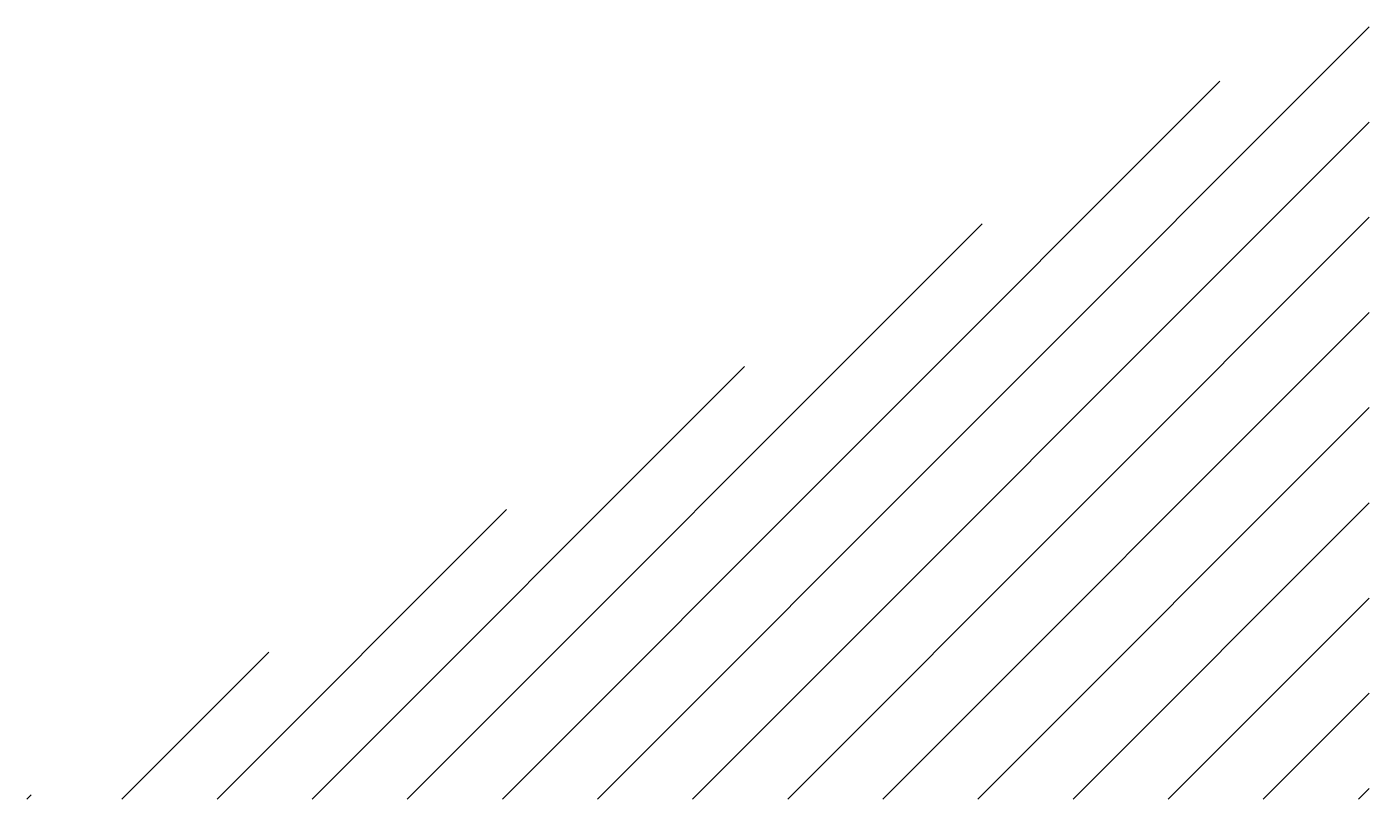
# Paper-space layout 'Layout1' of a CAD drawing. Extents: x 0.15 to 0.275, y 0 to 0.072.
import ezdxf

# ---------------------------------------------------------------- set-up
doc = ezdxf.new("R2010")
doc.units = 0
doc.layers.get('0').update_dxf_attribs({"linetype": 'CONTINUOUS'})
doc.layers.add('TOMADAS-TELEFONE', color=3, linetype='CONTINUOUS')

# ---------------------------------------------------------------- blocks, each defined once
blk = doc.blocks.new('*X')
at = {"color": 0}
for p, q in [((4.0659, 0), (5.5, 1.4341)), ((3.8891, 0), (5.2227, 1.3336)), ((4.2426, 0), (5.5, 1.2574)), ((4.4194, 0), (5.5, 1.0806)), ((3.7123, 0), (4.7808, 1.0685)), ((4.5962, 0), (5.5, 0.9038)), ((3.5355, 0), (4.3388, 0.8033)), ((4.773, 0), (5.5, 0.727)), ((4.9497, 0), (5.5, 0.5503)), ((3.3588, 0), (3.8969, 0.5381)), ((5.1265, 0), (5.5, 0.3735)), ((3.182, 0), (3.455, 0.273)), ((5.3033, 0), (5.5, 0.1967)), ((3.0052, 0), (3.013, 0.0078)), ((5.4801, 0), (5.5, 0.0199))]:
    blk.add_line(p, q, dxfattribs=at)

psp = doc.layouts.get("Layout1")

# ---------------------------------------------------------------- block references
at = {"layer": 'TOMADAS-TELEFONE', "color": 0, "xscale": 0.05, "yscale": 0.05, "zscale": 0.05}
psp.add_blockref('*X', (0, 0), dxfattribs=at)

doc.saveas('drawing.dxf')
